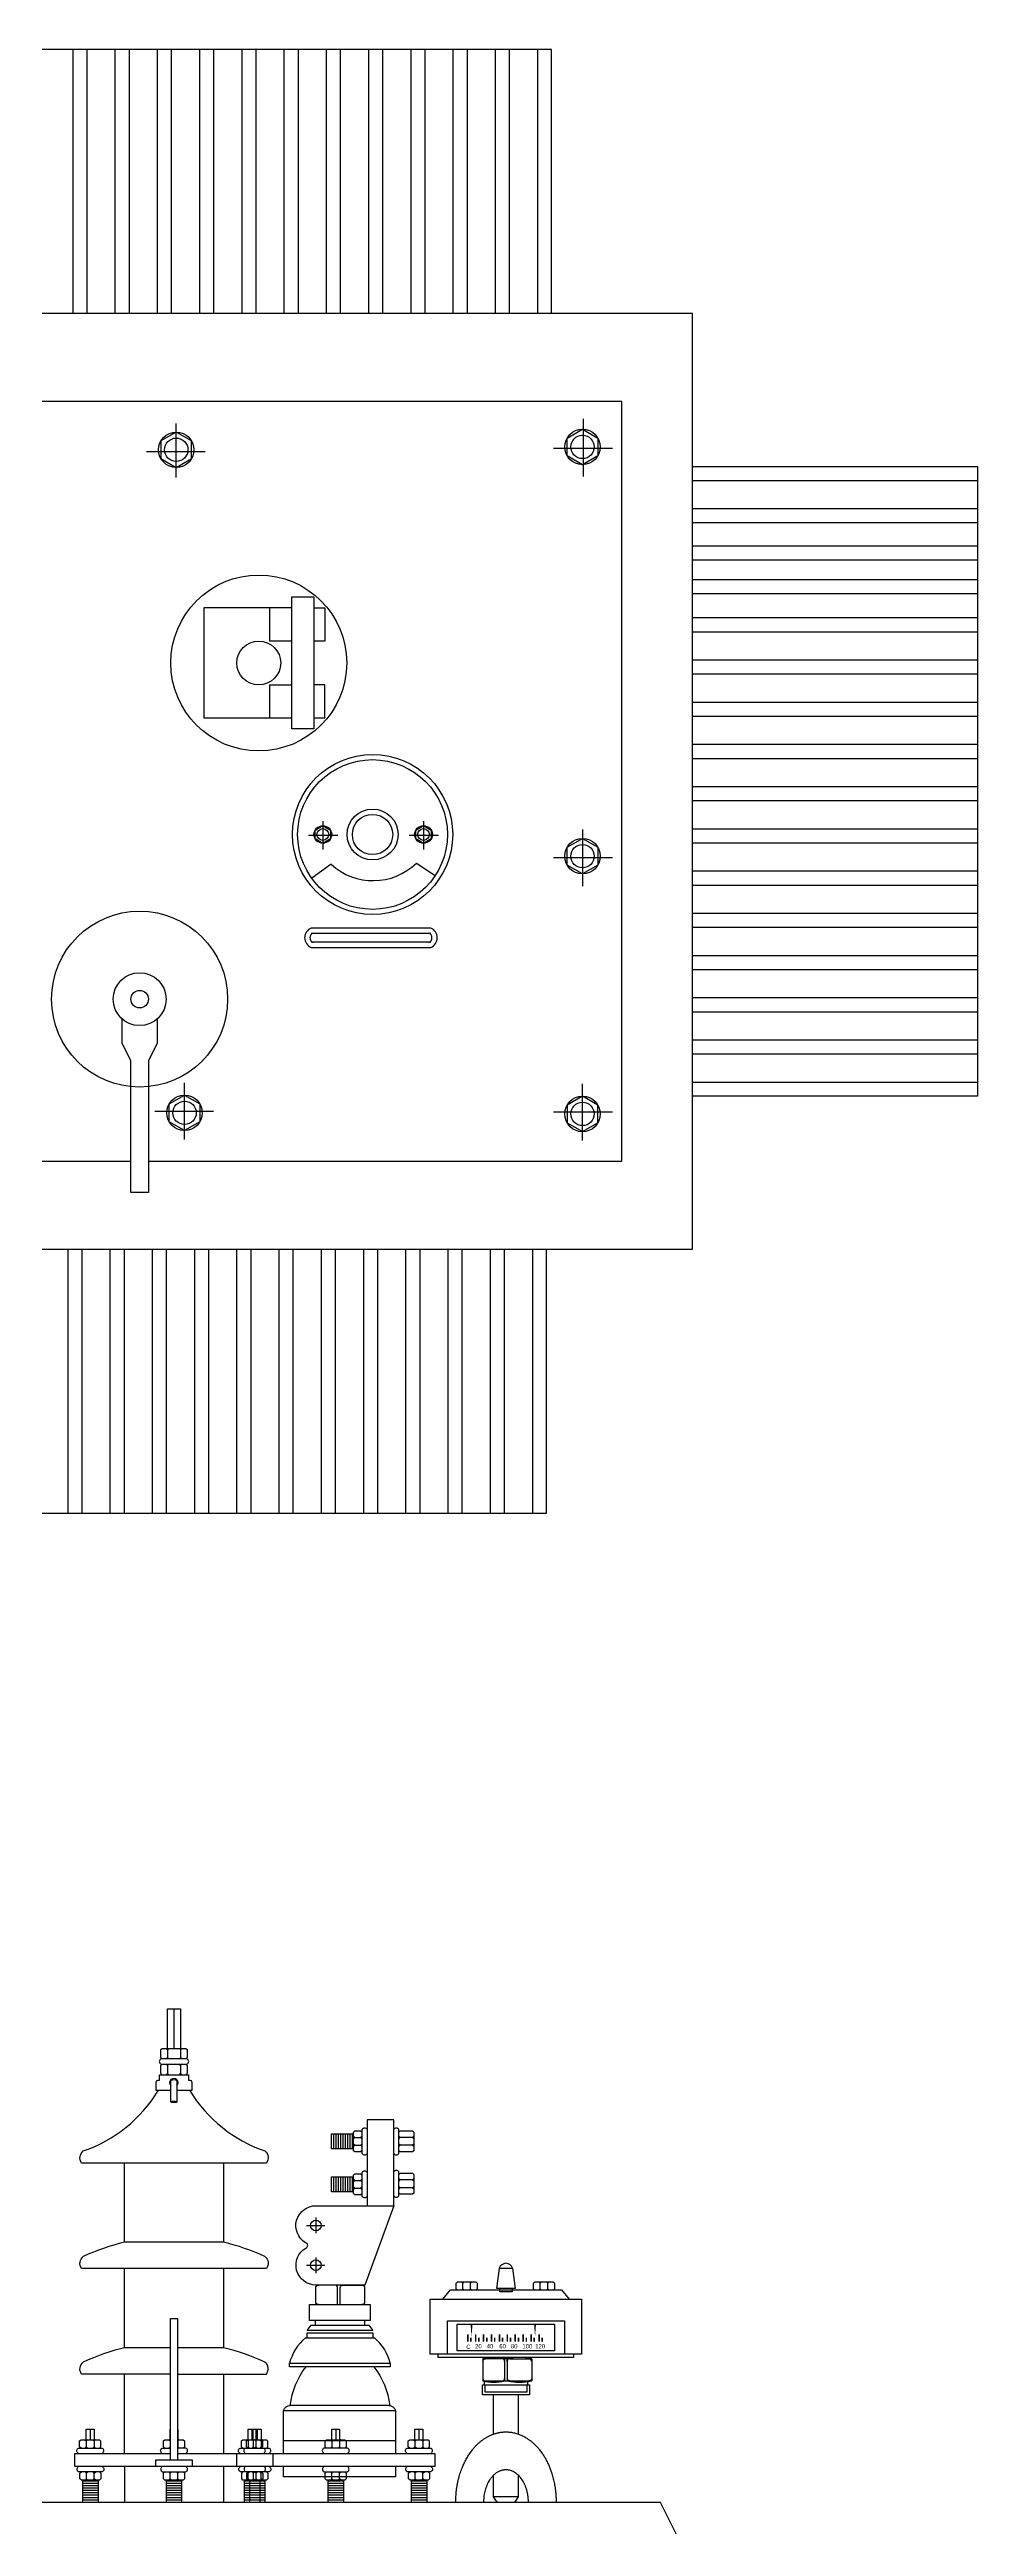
# Model space of a CAD drawing. Header units: millimetres. Extents: x 20927 to 53748, y 38421 to 54891.
# Drawn here: x 52719 to 53378, y 53131 to 54891 of the extents above; entities that cross this region are included whole.
import ezdxf

# ---------------------------------------------------------------- set-up
doc = ezdxf.new("R2010")
doc.units = ezdxf.units.MM
doc.linetypes.add('CENTERX2', pattern=[101.6, 63.5, -12.7, 12.7, -12.7])
doc.layers.add('Btrans.', color=2, linetype='Continuous')
doc.layers.add('HIGHT', color=8, linetype='Continuous')
doc.styles.get("Standard").update_dxf_attribs({"font": 'arial.ttf'})

msp = doc.modelspace()

# ---------------------------------------------------------------- linework, layer by layer
at = {"layer": 'Btrans.'}
for points in [[(53075.5, 54703.2), (53075.5, 54890.7), (51865.5, 54890.7), (51865.5, 54703.2)], [(51802.5, 54038.2), (53175.5, 54038.2), (53175.5, 54703.2), (51765.5, 54703.2), (51765.5, 54468.6)], [(52789.3, 54100.7), (53125.5, 54100.7), (53125.5, 54640.7), (51815.5, 54640.7), (51815.5, 54235.9)], [(53175.5, 54594.5), (53378, 54594.5), (53378, 54147), (53175.5, 54147)], [(52501.8, 54100.7), (52776.8, 54100.7)], [(51861.9, 54038.2), (51861.9, 53850.7), (53071.9, 53850.7), (53071.9, 54038.2)], [(51756.8, 53147.7), (51742.4, 53118.8), (53167.4, 53118.8), (53152.9, 53147.7), (51760.4, 53147.7)]]:
    msp.add_lwpolyline(points, dxfattribs=at)
at = {"layer": 'HIGHT'}
for p, q in [((52735.5, 54890.7), (52735.5, 54703.2)), ((52745.5, 54890.7), (52745.5, 54703.2)), ((52765.5, 54890.7), (52765.5, 54703.2)), ((52775.5, 54890.7), (52775.5, 54703.2)), ((52795.5, 54890.7), (52795.5, 54703.2)), ((52805.5, 54890.7), (52805.5, 54703.2)), ((52825.5, 54890.7), (52825.5, 54703.2)), ((52835.5, 54890.7), (52835.5, 54703.2)), ((52855.5, 54890.7), (52855.5, 54703.2)), ((52865.5, 54890.7), (52865.5, 54703.2)), ((52885.5, 54890.7), (52885.5, 54703.2)), ((52895.5, 54890.7), (52895.5, 54703.2)), ((52915.5, 54890.7), (52915.5, 54703.2)), ((52925.5, 54890.7), (52925.5, 54703.2)), ((52945.5, 54890.7), (52945.5, 54703.2)), ((52955.5, 54890.7), (52955.5, 54703.2)), ((52975.5, 54890.7), (52975.5, 54703.2)), ((52985.5, 54890.7), (52985.5, 54703.2)), ((53005.5, 54890.7), (53005.5, 54703.2)), ((53015.5, 54890.7), (53015.5, 54703.2)), ((53035.5, 54890.7), (53035.5, 54703.2)), ((53045.5, 54890.7), (53045.5, 54703.2)), ((53065.5, 54890.7), (53065.5, 54703.2)), ((53175.5, 54584.5), (53378, 54584.5)), ((53175.5, 54564.5), (53378, 54564.5)), ((53175.5, 54554.5), (53378, 54554.5)), ((53175.5, 54538.1), (53378, 54538.1)), ((53175.5, 54528.1), (53378, 54528.1)), ((53175.5, 54514.1), (53378, 54514.1)), ((53175.5, 54504.1), (53378, 54504.1)), ((53175.5, 54487), (53378, 54487)), ((53175.5, 54477), (53378, 54477)), ((53175.5, 54457), (53378, 54457)), ((53175.5, 54447), (53378, 54447)), ((53175.5, 54427), (53378, 54427)), ((53175.5, 54417), (53378, 54417)), ((53175.5, 54397), (53378, 54397)), ((53175.5, 54387), (53378, 54387)), ((53175.5, 54367), (53378, 54367)), ((53175.5, 54357), (53378, 54357)), ((53175.5, 54337), (53378, 54337)), ((53175.5, 54327), (53378, 54327)), ((52919, 54311.8), (52905.2, 54301.9)), ((53175.5, 54307), (53378, 54307)), ((53175.5, 54297), (53378, 54297)), ((53175.5, 54277), (53378, 54277)), ((53175.5, 54267), (53378, 54267)), ((52904.9, 54262.7), (52989.7, 54262.7)), ((52989.7, 54256.4), (52904.9, 54256.4)), ((53175.5, 54247), (53378, 54247)), ((53175.5, 54237), (53378, 54237)), ((53175.5, 54217), (53378, 54217)), ((53175.5, 54207), (53378, 54207)), ((53175.5, 54187), (53378, 54187)), ((53175.5, 54177), (53378, 54177)), ((53175.5, 54157), (53378, 54157)), ((52731.9, 54038.2), (52731.9, 53850.7)), ((52741.9, 54038.2), (52741.9, 53850.7)), ((52761.9, 54038.2), (52761.9, 53850.7)), ((52771.9, 54038.2), (52771.9, 53850.7)), ((52791.9, 54038.2), (52791.9, 53850.7)), ((52801.9, 54038.2), (52801.9, 53850.7)), ((52821.9, 54038.2), (52821.9, 53850.7)), ((52831.9, 54038.2), (52831.9, 53850.7)), ((52851.9, 54038.2), (52851.9, 53850.7)), ((52861.9, 54038.2), (52861.9, 53850.7)), ((52881.9, 54038.2), (52881.9, 53850.7)), ((52891.9, 54038.2), (52891.9, 53850.7)), ((52911.9, 54038.2), (52911.9, 53850.7)), ((52921.9, 54038.2), (52921.9, 53850.7)), ((52941.9, 54038.2), (52941.9, 53850.7)), ((52951.9, 54038.2), (52951.9, 53850.7)), ((52971.9, 54038.2), (52971.9, 53850.7)), ((52981.9, 54038.2), (52981.9, 53850.7)), ((53001.9, 54038.2), (53001.9, 53850.7)), ((53011.9, 54038.2), (53011.9, 53850.7)), ((53031.9, 54038.2), (53031.9, 53850.7)), ((53041.9, 54038.2), (53041.9, 53850.7)), ((53061.9, 54038.2), (53061.9, 53850.7)), ((52807.4, 53498.5), (52807.4, 53470.3)), ((52802.7, 53469.4), (52802.7, 53463.8)), ((52802.7, 53458.1), (52802.7, 53452.5)), ((52812.1, 53469.4), (52812.1, 53463.8)), ((52812.1, 53458.1), (52812.1, 53452.5)), ((52805.1, 53432.2), (52805.1, 53447.5)), ((52920.8, 53398.8), (52920.8, 53409.6)), ((52922.5, 53398.8), (52922.5, 53409.6)), ((52924.2, 53398.8), (52924.2, 53409.6)), ((52925.9, 53398.8), (52925.9, 53409.6)), ((52927.5, 53398.8), (52927.5, 53409.6)), ((52929.2, 53398.8), (52929.2, 53409.6)), ((52930.9, 53398.8), (52930.9, 53409.6)), ((52932.6, 53398.8), (52932.6, 53409.6)), ((52934.2, 53398.8), (52934.2, 53409.6)), ((52935.9, 53406.9), (52939.9, 53406.9)), ((52968.1, 53406.9), (52967.1, 53407.9)), ((52977.8, 53407.9), (52976.8, 53406.9)), ((52935.9, 53401.4), (52939.9, 53401.4)), ((52968.1, 53401.4), (52967.1, 53402.3)), ((52977.8, 53400.5), (52976.8, 53401.4)), ((52920.8, 53368.3), (52920.8, 53379.1)), ((52922.5, 53368.3), (52922.5, 53379.1)), ((52924.2, 53368.3), (52924.2, 53379.1)), ((52925.9, 53368.3), (52925.9, 53379.1)), ((52927.5, 53368.3), (52927.5, 53379.1)), ((52929.2, 53368.3), (52929.2, 53379.1)), ((52930.9, 53368.3), (52930.9, 53379.1)), ((52932.6, 53368.3), (52932.6, 53379.1)), ((52934.2, 53368.3), (52934.2, 53379.1)), ((52935.9, 53376.5), (52939.9, 53376.5)), ((52935.9, 53370.9), (52939.9, 53370.9)), ((52968.1, 53376.8), (52967.1, 53377.8)), ((52976.8, 53371.3), (52968.1, 53371.3)), ((52977.8, 53377.8), (52976.8, 53376.8)), ((53012.5, 53303.5), (53011.6, 53304.4)), ((53011.6, 53298.5), (53012.5, 53299.4)), ((53018, 53303.5), (53017.1, 53304.4)), ((53017.1, 53298.5), (53018, 53299.4)), ((53067.4, 53299.4), (53067.4, 53303.5)), ((53072.9, 53299.4), (53072.9, 53303.5)), ((53045.9, 53249.7), (53026.7, 53249.7)), ((53042.2, 53249.7), (53042.2, 53234)), ((53044.1, 53247.9), (53044.1, 53249.7)), ((52772.3, 53182.5), (52772.3, 53238.8)), ((52842.6, 53238.8), (52842.6, 53182.5)), ((52744.2, 53192.2), (52745.1, 53191.3)), ((52747.9, 53199.8), (52747.9, 53192.2)), ((52749.7, 53192.2), (52750.7, 53191.3)), ((52803.7, 53192.2), (52804.7, 53191.3)), ((52807.4, 53199.8), (52807.4, 53199.8)), ((52807.4, 53192.2), (52807.4, 53192.2)), ((52811.1, 53192.2), (52810.2, 53191.3)), ((52862.7, 53199.8), (52862.7, 53192.2)), ((52862.8, 53192.2), (52863.7, 53191.3)), ((52863.7, 53192.2), (52863.7, 53199.8)), ((52865.5, 53199.8), (52865.5, 53192.2)), ((52866.5, 53199.8), (52866.5, 53192.2)), ((52870.2, 53192.2), (52869.2, 53191.3)), ((52922.3, 53199.8), (52922.3, 53192.2)), ((52924.1, 53192.2), (52925, 53191.3)), ((52981.3, 53199.8), (52981.3, 53192.2)), ((52745.1, 53187.2), (52744.2, 53186.3)), ((52750.7, 53187.2), (52751.6, 53186.3)), ((52804.7, 53187.2), (52803.7, 53186.3)), ((52810.2, 53187.2), (52811.1, 53186.3)), ((52852, 53173.1), (52852, 53182.5)), ((52860, 53191.3), (52860, 53187.2)), ((52863.7, 53187.2), (52864.6, 53186.3)), ((52865.5, 53191.3), (52865.5, 53187.2)), ((52869.2, 53187.2), (52870.2, 53186.3)), ((52877.7, 53182.5), (52877.7, 53173.1)), ((52919.5, 53191.3), (52919.5, 53187.2)), ((52925, 53187.2), (52924.1, 53186.3)), ((52978.5, 53191.3), (52978.5, 53187.2)), ((52984.1, 53191.3), (52984.1, 53187.2)), ((52753.5, 53162.7), (52742.7, 53162.7)), ((52753.5, 53161.1), (52742.7, 53161.1)), ((52753.5, 53159.4), (52742.7, 53159.4)), ((52753.5, 53157.7), (52742.7, 53157.7)), ((52745.3, 53164.4), (52745.3, 53168.5)), ((52750.8, 53168.5), (52751.8, 53169.4)), ((52751.8, 53163.4), (52750.8, 53164.4)), ((52772.3, 53173.1), (52772.3, 53147.5)), ((52812.8, 53162.7), (52802, 53162.7)), ((52812.8, 53161.1), (52802, 53161.1)), ((52812.8, 53159.4), (52802, 53159.4)), ((52812.8, 53157.7), (52802, 53157.7)), ((52804.7, 53168.5), (52805.6, 53169.4)), ((52805.6, 53163.4), (52804.7, 53164.4)), ((52810.2, 53164.4), (52810.2, 53168.5)), ((52842.6, 53173.3), (52842.6, 53147.5)), ((52872, 53162.7), (52857.5, 53162.7)), ((52872, 53161.1), (52857.5, 53161.1)), ((52872, 53159.4), (52857.5, 53159.4)), ((52872, 53157.7), (52857.5, 53157.7)), ((52860.1, 53168.5), (52859.2, 53169.4)), ((52859.2, 53163.4), (52860.1, 53164.4)), ((52861.2, 53147.7), (52861.2, 53163.4)), ((52863.9, 53164.4), (52863.9, 53168.5)), ((52864.7, 53163.4), (52865.7, 53164.4)), ((52865.7, 53168.5), (52866.6, 53169.4)), ((52868.3, 53163.4), (52868.3, 53147.7)), ((52869.4, 53164.4), (52869.4, 53168.5)), ((52927.7, 53162.7), (52916.8, 53162.7)), ((52927.7, 53161.1), (52916.8, 53161.1)), ((52927.7, 53159.4), (52916.8, 53159.4)), ((52927.7, 53157.7), (52916.8, 53157.7)), ((52919.5, 53168.5), (52920.4, 53169.4)), ((52925, 53168.5), (52924.1, 53169.4)), ((52924.1, 53163.4), (52925, 53164.4)), ((52986.9, 53162.7), (52976.1, 53162.7)), ((52986.9, 53161.1), (52976.1, 53161.1)), ((52986.9, 53159.4), (52976.1, 53159.4)), ((52986.9, 53157.7), (52976.1, 53157.7)), ((52978.7, 53168.5), (52979.6, 53169.4)), ((52984.2, 53168.5), (52985.2, 53169.4)), ((52985.2, 53163.4), (52984.2, 53164.4)), ((52753.5, 53156), (52742.7, 53156)), ((52753.5, 53154.4), (52742.7, 53154.4)), ((52753.5, 53152.7), (52742.7, 53152.7)), ((52753.5, 53151), (52742.7, 53151)), ((52753.5, 53149.3), (52742.7, 53149.3)), ((52812.8, 53156), (52802, 53156)), ((52812.8, 53154.4), (52802, 53154.4)), ((52812.8, 53152.7), (52802, 53152.7)), ((52812.8, 53151), (52802, 53151)), ((52812.8, 53149.3), (52802, 53149.3)), ((52872, 53156), (52857.5, 53156)), ((52872, 53154.4), (52857.5, 53154.4)), ((52872, 53152.7), (52857.5, 53152.7)), ((52872, 53151), (52857.5, 53151)), ((52872, 53149.3), (52857.5, 53149.3)), ((52927.7, 53156), (52916.8, 53156)), ((52927.7, 53154.4), (52916.8, 53154.4)), ((52927.7, 53152.7), (52916.8, 53152.7)), ((52927.7, 53151), (52916.8, 53151)), ((52927.7, 53149.3), (52916.8, 53149.3)), ((52986.9, 53156), (52976.1, 53156)), ((52986.9, 53154.4), (52976.1, 53154.4)), ((52986.9, 53152.7), (52976.1, 53152.7)), ((52986.9, 53151), (52976.1, 53151)), ((52986.9, 53149.3), (52976.1, 53149.3))]:
    msp.add_line(p, q, dxfattribs=at)
at = {"layer": 'HIGHT', "linetype": 'CENTERX2'}
for p, q in [((52808.7, 54624.9), (52808.7, 54586.5)), ((53097.9, 54628.2), (53097.9, 54587.3)), ((52787.8, 54605.1), (52829.5, 54605.1)), ((53118.7, 54607.1), (53077, 54607.1)), ((52913.1, 54342.4), (52913.1, 54322.3)), ((52984.6, 54342.4), (52984.6, 54322.3)), ((53097.5, 54336.4), (53097.5, 54296.2)), ((52923.8, 54332.3), (52902.9, 54332.3)), ((52995.2, 54332.3), (52974.3, 54332.3)), ((53118.7, 54316.3), (53077, 54316.3)), ((52814.9, 54116.2), (52814.9, 54156.4)), ((53097.5, 54115.5), (53097.5, 54155.7)), ((52793.7, 54136.3), (52835.4, 54136.3)), ((53118.7, 54135.6), (53077, 54135.6)), ((52901.4, 53344.4), (52914.5, 53344.4)), ((52908.1, 53350), (52908.1, 53339)), ((52901.4, 53316.2), (52914.5, 53316.2)), ((52908.1, 53321.8), (52908.1, 53310.5))]:
    msp.add_line(p, q, dxfattribs=at)
at = {"layer": 'HIGHT', "linetype": 'ByBlock'}
for p, q in [((52900.8, 53264.5), (52949.8, 53264.5)), ((53045.9, 53249.7), (53059.5, 53249.7)), ((53045.9, 53234), (53059.5, 53234))]:
    msp.add_line(p, q, dxfattribs=at)
at = {"layer": 'HIGHT'}
for points in [[(52809, 54593.7), (52819.9, 54600), (52819.9, 54612.6), (52809, 54618.9), (52798.1, 54612.6), (52798.1, 54600)], [(53097.5, 54595.7), (53086.6, 54602), (53086.6, 54614.6), (53097.5, 54620.9), (53108.4, 54614.6), (53108.4, 54602)], [(52906.7, 54501.7), (52906.7, 54407.9), (52891.1, 54407.9), (52891.1, 54501.7)], [(52913.1, 54326.6), (52907.7, 54329.8), (52907.7, 54336.1), (52913.1, 54339.2), (52918.6, 54336.1), (52918.6, 54329.8)], [(52984.6, 54326.6), (52979.1, 54329.8), (52979.1, 54336.1), (52984.6, 54339.2), (52990, 54336.1), (52990, 54329.8)], [(53097.5, 54304.9), (53086.6, 54311.2), (53086.6, 54323.8), (53097.5, 54330.1), (53108.4, 54323.8), (53108.4, 54311.2)], [(52814.9, 54147.7), (52825.8, 54141.4), (52825.8, 54128.8), (52814.9, 54122.6), (52804, 54128.8), (52804, 54141.4)], [(53097.5, 54146.9), (53086.6, 54140.6), (53086.6, 54128.1), (53097.5, 54121.8), (53108.4, 54128.1), (53108.4, 54140.6)], [(53007.8, 53303.5), (53008.8, 53304.4), (53021.8, 53304.4), (53022.7, 53303.5), (53022.7, 53299.4), (53021.8, 53298.5), (53008.8, 53298.5), (53007.8, 53299.4)], [(53038.5, 53314.1), (53047.8, 53314.1), (53049.7, 53299.6), (53036.6, 53299.6)], [(53062.7, 53299.4), (53062.7, 53303.5), (53063.6, 53304.4), (53076.7, 53304.4), (53077.6, 53303.5), (53077.6, 53299.4), (53076.7, 53298.5), (53063.6, 53298.5)], [(52989.4, 53292.1), (53096.8, 53292.1), (53096.8, 53253), (52989.4, 53253)], [(53008.6, 53274.3), (53077.6, 53274.3), (53077.6, 53255.3), (53008.6, 53255.3)], [(53026.5, 53231.1), (53059.8, 53231.1), (53059.8, 53224.2), (53026.5, 53224.2)]]:
    msp.add_lwpolyline(points, close=True, dxfattribs=at)
for points in [[(52891.1, 54493.9), (52828.6, 54493.9), (52828.6, 54415.8), (52891.1, 54415.8)], [(52891.1, 54470.4), (52875.5, 54470.4), (52875.5, 54493.9)], [(52906.7, 54493.9), (52914.5, 54493.9), (52914.5, 54470.4), (52906.7, 54470.4)], [(52875.5, 54415.8), (52875.5, 54439.2), (52891.1, 54439.2)], [(52906.7, 54415.8), (52914.5, 54415.8), (52914.5, 54439.2), (52906.7, 54439.2)], [(52795.5, 54201.9), (52795.5, 54184.6), (52789.3, 54172.1), (52789.3, 54078.4), (52776.8, 54078.4), (52776.8, 54172.1), (52770.5, 54184.6), (52770.5, 54201.9)], [(52802.7, 53470.3), (52802.7, 53498.5), (52812.1, 53498.5), (52812.1, 53470.3)], [(52799, 53462.8), (52798, 53463.8), (52798, 53469.4), (52799, 53470.3), (52815.9, 53470.3), (52816.8, 53469.4), (52816.8, 53463.8), (52815.9, 53462.8)], [(52799, 53451.6), (52798, 53452.5), (52798, 53458.1), (52799, 53459.1)], [(52801.8, 53470.3), (52802.7, 53469.4), (52803.7, 53470.3)], [(52803.7, 53462.8), (52802.7, 53463.8), (52801.8, 53462.8)], [(52801.8, 53459.1), (52802.7, 53458.1), (52803.7, 53459.1)], [(52811.2, 53470.3), (52812.1, 53469.4), (52813, 53470.3)], [(52813, 53462.8), (52812.1, 53463.8), (52811.2, 53462.8)], [(52813, 53459.1), (52812.1, 53458.1), (52811.2, 53459.1)], [(52815.9, 53459.1), (52816.8, 53458.1), (52816.8, 53452.5), (52815.9, 53451.6)], [(52803.7, 53451.6), (52802.7, 53452.5), (52801.8, 53451.6)], [(52811.2, 53451.6), (52812.1, 53452.5), (52813, 53451.6)], [(52934.9, 53398.8), (52919.2, 53398.8), (52919.2, 53409.6), (52934.9, 53409.6)], [(52940.9, 53397.6), (52939.9, 53396.7), (52935.9, 53396.7), (52934.9, 53397.6), (52934.9, 53410.7), (52935.9, 53411.6), (52939.9, 53411.6), (52940.9, 53410.7)], [(52934.9, 53406), (52935.9, 53406.9), (52934.9, 53407.9)], [(52940.9, 53407.9), (52939.9, 53406.9), (52940.9, 53406)], [(52963.4, 53358.5), (52963.4, 53419.4), (52944.6, 53419.4), (52944.6, 53358.5)], [(52967.1, 53410.7), (52968.1, 53411.6), (52976.8, 53411.6), (52977.8, 53410.7), (52977.8, 53397.6), (52976.8, 53396.7), (52968.1, 53396.7), (52967.1, 53397.6)], [(52977.8, 53406), (52976.8, 53406.9), (52968.1, 53406.9), (52967.1, 53406)], [(52842.6, 53388.8), (52842.6, 53332.5), (52772.3, 53332.5), (52772.3, 53388.8)], [(52934.9, 53400.5), (52935.9, 53401.4), (52934.9, 53402.3)], [(52940.9, 53400.5), (52939.9, 53401.4), (52940.9, 53402.3)], [(52977.8, 53402.3), (52976.8, 53401.4), (52968.1, 53401.4), (52967.1, 53400.5)], [(52934.9, 53368.3), (52919.2, 53368.3), (52919.2, 53379.1), (52934.9, 53379.1)], [(52940.9, 53367.2), (52939.9, 53366.2), (52935.9, 53366.2), (52934.9, 53367.2), (52934.9, 53380.2), (52935.9, 53381.1), (52939.9, 53381.1), (52940.9, 53380.2)], [(52934.9, 53375.5), (52935.9, 53376.5), (52934.9, 53377.4)], [(52934.9, 53371.9), (52935.9, 53370.9), (52934.9, 53370)], [(52940.9, 53377.4), (52939.9, 53376.5), (52940.9, 53375.5)], [(52940.9, 53370), (52939.9, 53370.9), (52940.9, 53371.9)], [(52967.1, 53380.6), (52968.1, 53381.5), (52976.8, 53381.5), (52977.8, 53380.6), (52977.8, 53367.5), (52976.8, 53366.6), (52968.1, 53366.6), (52967.1, 53367.5)], [(52977.8, 53375.9), (52976.8, 53376.8), (52968.1, 53376.8), (52967.1, 53375.9)], [(52967.1, 53370.3), (52968.1, 53371.3), (52967.1, 53372.2)], [(52977.8, 53372.2), (52976.8, 53371.3), (52977.8, 53370.3)], [(52805, 53257.5), (52772.3, 53257.5), (52772.3, 53313.8)], [(52842.6, 53313.8), (52842.6, 53257.5), (52809.8, 53257.5)], [(52998.2, 53292.1), (53003.8, 53298.7), (53082.5, 53298.7), (53088.1, 53292.1)], [(53013.4, 53298.5), (53012.5, 53299.4), (53012.5, 53303.5), (53013.4, 53304.4)], [(53019, 53298.5), (53018, 53299.4), (53018, 53303.5), (53019, 53304.4)], [(53047.5, 53299.6), (53047.5, 53297.3), (53038.8, 53297.3), (53038.8, 53299.6)], [(53068.3, 53304.4), (53067.4, 53303.5), (53066.4, 53304.4)], [(53066.4, 53298.5), (53067.4, 53299.4), (53068.3, 53298.5)], [(53073.8, 53304.4), (53072.9, 53303.5), (53072, 53304.4)], [(53072, 53298.5), (53072.9, 53299.4), (53073.8, 53298.5)], [(52805, 53177.9), (52805, 53278.4), (52809.8, 53278.4), (52809.8, 53177.9)], [(53001.6, 53253), (53001.6, 53276.6), (53084.7, 53276.6), (53084.7, 53253)], [(53091.2, 53253), (53091.2, 53250.6), (52995, 53250.6), (52995, 53253)], [(53027.8, 53231.1), (53027.8, 53234)], [(53057.9, 53231.1), (53057.9, 53226.1), (53028.4, 53226.1), (53028.4, 53231.1)], [(53058.4, 53234), (53058.4, 53231.1)], [(53034.3, 53196.2), (53034.3, 53224.2)], [(53051.9, 53224.2), (53051.9, 53196.2)], [(52741.4, 53186.3), (52740.4, 53187.2), (52740.4, 53191.3), (52741.4, 53192.2), (52754.4, 53192.2), (52755.3, 53191.3), (52755.3, 53187.2), (52754.4, 53186.3)], [(52745.1, 53192.2), (52745.1, 53199.8), (52750.7, 53199.8), (52750.7, 53192.2)], [(52746.1, 53192.2), (52745.1, 53191.3), (52745.1, 53187.2), (52746.1, 53186.3)], [(52751.6, 53192.2), (52750.7, 53191.3), (52750.7, 53187.2), (52749.7, 53186.3)], [(52800.9, 53186.3), (52800, 53187.2), (52800, 53191.3), (52800.9, 53192.2), (52805, 53192.2)], [(52804.7, 53192.2), (52804.7, 53199.8), (52805, 53199.8)], [(52809.8, 53199.8), (52810.2, 53199.8), (52810.2, 53192.2)], [(52809.8, 53192.2), (52813.9, 53192.2), (52814.9, 53191.3), (52814.9, 53187.2), (52813.9, 53186.3)], [(52856.2, 53186.3), (52855.3, 53187.2), (52855.3, 53191.3), (52856.2, 53192.2), (52873, 53192.2), (52873.9, 53191.3), (52873.9, 53187.2), (52873, 53186.3)], [(52859.9, 53186.3), (52859, 53187.2), (52859, 53191.3), (52859.9, 53192.2)], [(52860.9, 53192.2), (52860, 53191.3), (52859, 53192.2)], [(52860, 53192.2), (52860, 53199.8), (52869.2, 53199.8), (52869.2, 53192.2)], [(52864.6, 53192.2), (52863.7, 53191.3), (52863.7, 53187.2), (52862.8, 53186.3)], [(52866.4, 53192.2), (52865.5, 53191.3), (52864.6, 53192.2)], [(52868.3, 53192.2), (52869.2, 53191.3), (52869.2, 53187.2), (52868.3, 53186.3)], [(52869.3, 53192.2), (52870.2, 53191.3), (52870.2, 53187.2), (52869.3, 53186.3)], [(52915.7, 53186.3), (52914.8, 53187.2), (52914.8, 53191.3), (52915.7, 53192.2), (52928.8, 53192.2), (52929.7, 53191.3), (52929.7, 53187.2), (52928.8, 53186.3)], [(52918.6, 53192.2), (52919.5, 53191.3), (52920.4, 53192.2)], [(52919.5, 53192.2), (52919.5, 53199.8), (52925, 53199.8), (52925, 53192.2)], [(52926, 53192.2), (52925, 53191.3), (52925, 53187.2), (52926, 53186.3)], [(52974.8, 53186.3), (52973.8, 53187.2), (52973.8, 53191.3), (52974.8, 53192.2), (52987.8, 53192.2), (52988.7, 53191.3), (52988.7, 53187.2), (52987.8, 53186.3)], [(52977.6, 53192.2), (52978.5, 53191.3), (52979.5, 53192.2)], [(52978.5, 53192.2), (52978.5, 53199.8), (52984.1, 53199.8), (52984.1, 53192.2)], [(52983.1, 53192.2), (52984.1, 53191.3), (52985, 53192.2)], [(52809.8, 53182.5), (52992.6, 53182.5), (52992.6, 53173.1), (52737.1, 53173.1), (52737.1, 53182.5), (52805, 53182.5)], [(52794.5, 53173.1), (52794.5, 53177.9), (52820.4, 53177.9), (52820.4, 53173.1)], [(52805, 53191.6), (52804.7, 53191.3), (52804.7, 53187.2), (52805, 53186.8)], [(52809.8, 53191.6), (52810.2, 53191.3), (52810.2, 53187.2), (52809.8, 53186.8)], [(52859, 53186.3), (52860, 53187.2), (52860.9, 53186.3)], [(52864.6, 53186.3), (52865.5, 53187.2), (52866.4, 53186.3)], [(52920.4, 53186.3), (52919.5, 53187.2), (52918.6, 53186.3)], [(52979.5, 53186.3), (52978.5, 53187.2), (52977.6, 53186.3)], [(52983.1, 53186.3), (52984.1, 53187.2), (52985, 53186.3)], [(52754.6, 53169.4), (52755.5, 53168.5), (52755.5, 53164.4), (52754.6, 53163.4), (52741.6, 53163.4), (52740.6, 53164.4), (52740.6, 53168.5), (52741.6, 53169.4)], [(52753.5, 53163.4), (52753.5, 53147.7), (52742.7, 53147.7), (52742.7, 53163.4)], [(52744.4, 53169.4), (52745.3, 53168.5), (52746.2, 53169.4)], [(52746.2, 53163.4), (52745.3, 53164.4), (52744.4, 53163.4)], [(52749.9, 53163.4), (52750.8, 53164.4), (52750.8, 53168.5), (52749.9, 53169.4)], [(52813.9, 53169.4), (52814.9, 53168.5), (52814.9, 53164.4), (52813.9, 53163.4), (52800.9, 53163.4), (52800, 53164.4), (52800, 53168.5), (52800.9, 53169.4)], [(52812.8, 53163.4), (52812.8, 53147.7), (52802, 53147.7), (52802, 53163.4)], [(52803.7, 53163.4), (52804.7, 53164.4), (52804.7, 53168.5), (52803.7, 53169.4)], [(52811.1, 53169.4), (52810.2, 53168.5), (52809.3, 53169.4)], [(52809.3, 53163.4), (52810.2, 53164.4), (52811.1, 53163.4)], [(52873.1, 53169.4), (52874.1, 53168.5), (52874.1, 53164.4), (52873.1, 53163.4), (52856.4, 53163.4), (52855.5, 53164.4), (52855.5, 53168.5), (52856.4, 53169.4)], [(52872, 53163.4), (52872, 53147.7), (52857.5, 53147.7), (52857.5, 53163.4)], [(52860.1, 53163.4), (52859.2, 53164.4), (52859.2, 53168.5), (52860.1, 53169.4)], [(52861.1, 53163.4), (52860.1, 53164.4), (52860.1, 53168.5), (52861.1, 53169.4)], [(52862.9, 53169.4), (52863.9, 53168.5), (52864.8, 53169.4)], [(52862.9, 53163.4), (52863.9, 53164.4), (52864.8, 53163.4)], [(52866.6, 53163.4), (52865.7, 53164.4), (52865.7, 53168.5), (52864.7, 53169.4)], [(52870.3, 53169.4), (52869.4, 53168.5), (52868.5, 53169.4)], [(52870.3, 53163.4), (52869.4, 53164.4), (52868.5, 53163.4)], [(52869.4, 53169.4), (52870.4, 53168.5), (52870.4, 53164.4), (52869.4, 53163.4)], [(52928.8, 53169.4), (52929.7, 53168.5), (52929.7, 53164.4), (52928.8, 53163.4), (52915.7, 53163.4), (52914.8, 53164.4), (52914.8, 53168.5), (52915.7, 53169.4)], [(52927.7, 53163.4), (52927.7, 53147.7), (52916.8, 53147.7), (52916.8, 53163.4)], [(52919.5, 53164.4), (52919.5, 53168.5), (52918.6, 53169.4)], [(52918.6, 53163.4), (52919.5, 53164.4), (52920.4, 53163.4)], [(52926, 53163.4), (52925, 53164.4), (52925, 53168.5), (52926, 53169.4)], [(52988, 53169.4), (52988.9, 53168.5), (52988.9, 53164.4), (52988, 53163.4), (52975, 53163.4), (52974, 53164.4), (52974, 53168.5), (52975, 53169.4)], [(52986.9, 53163.4), (52986.9, 53147.7), (52976.1, 53147.7), (52976.1, 53163.4)], [(52978.7, 53164.4), (52978.7, 53168.5), (52977.8, 53169.4)], [(52977.8, 53163.4), (52978.7, 53164.4), (52979.6, 53163.4)], [(52983.3, 53163.4), (52984.2, 53164.4), (52984.2, 53168.5), (52983.3, 53169.4)], [(53051.9, 53167), (53051.9, 53151.6), (53034.3, 53151.6), (53034.3, 53167)], [(53051.9, 53151.6), (53049.1, 53147.7), (53037.1, 53147.7), (53034.3, 53151.6)]]:
    msp.add_lwpolyline(points, dxfattribs=at)
for points, format in [([(52919, 54311.8, 0.399758), (52979.5, 54312.6), (52992.9, 54303.8)], "xyb"), ([(52818.6, 53440.3, 0.173722), (52871.9, 53397.4, -0.405237), (52873, 53388.8), (52741.8, 53388.8, -0.405237), (52743, 53397.4, 0.173722), (52796.2, 53440.3)], "xyb"), ([(52805.1, 53440.3), (52794.8, 53440.3), (52794.8, 53446, -0.471469), (52797.1, 53447.8), (52797.1, 53451.6), (52817.7, 53451.6), (52817.7, 53447.8, -0.471469), (52820.1, 53446), (52820.1, 53440.3), (52809.5, 53440.3)], "xyb"), ([(52805.1, 53447.4, -0.280335), (52809.5, 53447.5), (52809.5, 53432.2)], "xyb"), ([(52944.6, 53412.6, 0.56779), (52940.9, 53412.6), (52940.9, 53395.7, 0.56779), (52944.6, 53395.7)], "xyb"), ([(52963.4, 53395.7, 0.56779), (52967.1, 53395.7), (52967.1, 53412.6, 0.56779), (52963.4, 53412.6)], "xyb"), ([(52944.6, 53382.1, 0.56779), (52940.9, 53382.1), (52940.9, 53365.3, 0.56779), (52944.6, 53365.3)], "xyb"), ([(52963.4, 53365.6, 0.56779), (52967.1, 53365.6), (52967.1, 53382.5, 0.56779), (52963.4, 53382.5)], "xyb"), ([(52871.9, 53322.4, -0.405237), (52873, 53313.8), (52741.8, 53313.8, -0.405237), (52743, 53322.4)], "xyb"), ([(52923.6, 53288.2), (52923.6, 53300.2, 0.414214), (52921.7, 53302.1)], "xyb"), ([(53018.7, 53274.4, 1.41, 0, 0), (53018.7, 53265.4, 0, 0, 0)], "xyseb"), ([(53063.8, 53274.4, 1.41, 0, 0), (53063.8, 53265.4, 0, 0, 0)], "xyseb"), ([(52805, 53238.8), (52741.8, 53238.8, -0.405237), (52743, 53247.4)], "xyb"), ([(52809.8, 53238.8), (52873, 53238.8, 0.405237), (52871.9, 53247.4)], "xyb"), ([(53044.1, 53247.9), (53044.1, 53235.8), (53044.1, 53234, 0.098454), (53061.4, 53234)], "xyb"), ([(53061.4, 53247.9), (53061.4, 53235.8), (53061.4, 53234), (53059.5, 53234, 0.414214), (53061.4, 53235.8)], "xyb"), ([(53026.7, 53235.8), (53026.7, 53234), (53045.9, 53234, -0.414214), (53044.1, 53235.8)], "xyb"), ([(52739.5, 53182.5, -0.56779), (52739.5, 53186.3), (52756.3, 53186.3, -0.56779), (52756.3, 53182.5)], "xyb"), ([(52799, 53182.5, -0.56779), (52799, 53186.3), (52805, 53186.3)], "xyb"), ([(52815.9, 53182.5, 0.56779), (52815.9, 53186.3), (52809.8, 53186.3)], "xyb"), ([(52854.3, 53182.5, -0.56779), (52854.3, 53186.3), (52874.9, 53186.3, -0.56779), (52874.9, 53182.5)], "xyb"), ([(52930.7, 53182.5, 0.56779), (52930.7, 53186.3), (52913.8, 53186.3, 0.56779), (52913.8, 53182.5)], "xyb"), ([(52972.9, 53182.5, -0.56779), (52972.9, 53186.3), (52989.7, 53186.3, -0.56779), (52989.7, 53182.5)], "xyb"), ([(52756.5, 53173.1, -0.56779), (52756.5, 53169.4), (52739.6, 53169.4, -0.56779), (52739.6, 53173.1)], "xyb"), ([(52799, 53173.1, 0.56779), (52799, 53169.4), (52815.9, 53169.4, 0.56779), (52815.9, 53173.1)], "xyb"), ([(52875.1, 53173.1, -0.56779), (52875.1, 53169.4), (52854.5, 53169.4, -0.56779), (52854.5, 53173.1)], "xyb"), ([(52913.8, 53173.1, 0.56779), (52913.8, 53169.4), (52930.7, 53169.4, 0.56779), (52930.7, 53173.1)], "xyb"), ([(52989.9, 53173.1, -0.56779), (52989.9, 53169.4), (52973, 53169.4, -0.56779), (52973, 53173.1)], "xyb")]:
    msp.add_lwpolyline(points, format=format, dxfattribs=at)
for points in [[(52904.9, 54266.4, 0.686948), (52904.9, 54252.7), (52989.7, 54252.7, 0.686948), (52989.7, 54266.4)], [(52798, 53462.8, 0.56779), (52798, 53459.1), (52816.8, 53459.1, 0.56779), (52816.8, 53462.8)], [(52901.1, 53328.4, 0.731645), (52900.9, 53332.2, -0.762576), (52908.1, 53358.5), (52963.4, 53358.5), (52943, 53302.1), (52908.1, 53302.1, -0.767012)]]:
    msp.add_lwpolyline(points, format="xyb", close=True, dxfattribs=at)
at = {"layer": 'HIGHT', "linetype": 'ByBlock'}
for points in [[(52910, 53288.2, -0.414214), (52908.1, 53290.1), (52908.1, 53300.2, -0.414214), (52910, 53302.1)], [(52925.5, 53288.2), (52925.5, 53300.2, -0.414214), (52927.3, 53302.1), (52940.9, 53302.1, -0.414214), (52942.8, 53300.2), (52942.8, 53290.1, -0.414214), (52940.9, 53288.2)], [(53026.7, 53249.7), (53026.7, 53247.9, -0.414214), (53028.6, 53249.7)], [(53026.7, 53247.9), (53026.7, 53235.8, 0.414214), (53028.6, 53234)], [(52885.1, 53182.5), (52885.1, 53213, -0.302706), (52890, 53216.6, -0.13826), (52901.2, 53244.1)], [(52949.3, 53244.1, -0.13826), (52960.6, 53216.6), (52890, 53216.6)], [(52959.9, 53216.6, -0.302706), (52964.8, 53213), (52964.8, 53182.5)]]:
    msp.add_lwpolyline(points, format="xyb", dxfattribs=at)
for points in [[(52903.7, 53288.2), (52946.8, 53288.2), (52946.8, 53276.9), (52903.7, 53276.9)], [(52904.8, 53273.5), (52945.8, 53273.5), (52948.6, 53269.9), (52902, 53269.9)], [(52889.5, 53246.5), (52961, 53246.5), (52961, 53244.1), (52889.5, 53244.1)]]:
    msp.add_lwpolyline(points, close=True, dxfattribs=at)
for points in [[(52902, 53264.5), (52902, 53268.2), (52948.6, 53268.2), (52948.6, 53264.5)], [(52908, 53273.5), (52908, 53276.9)], [(52942.6, 53276.9), (52942.6, 53273.5)], [(52885.1, 53213), (52964.8, 53213)], [(52885.1, 53191.7), (52964.8, 53191.7)], [(52964.8, 53173.1), (52964.8, 53165.9), (52885.1, 53165.9), (52885.1, 53173.1)]]:
    msp.add_lwpolyline(points, dxfattribs=at)
msp.add_lwpolyline([(53061.4, 53247.9, 0.414214), (53059.5, 53249.7), (53061.4, 53249.7)], format="xyb", close=True, dxfattribs=at)
at = {"layer": 'HIGHT'}
for centre, radius in [((52809, 54606.3), 12.6), ((53097.5, 54608.3), 12.6), ((52809, 54606.3), 8.3), ((53097.5, 54608.3), 8.3), ((52867.6, 54454.8), 62.5), ((52867.6, 54454.8), 15.6), ((52948.4, 54332.9), 56.9), ((52948.4, 54332.9), 53.2), ((52913.1, 54332.9), 6.29), ((52913.1, 54332.9), 4.15), ((52948.4, 54332.9), 18.1), ((52948.4, 54332.9), 14.3), ((52984.6, 54332.9), 6.29), ((52984.6, 54332.9), 4.15), ((53097.5, 54317.5), 12.6), ((53097.5, 54317.5), 8.3), ((52783, 54215.9), 62.5), ((52783, 54215.9), 18.8), ((52783, 54215.9), 6.25), ((52814.9, 54135.1), 12.6), ((52814.9, 54135.1), 8.3), ((53097.5, 54134.3), 12.6), ((53097.5, 54134.3), 8.3), ((52908.1, 53344.4), 3.78), ((52908.1, 53316.2), 3.78)]:
    msp.add_circle(centre, radius, dxfattribs=at)
for centre, radius, start, end in [((52907.6, 54259.5), 3.62, 111.0259, 248.9741), ((52987, 54259.5), 3.62, 291.0259, 68.9741), ((52807.3, 53445.9), 2.99, 315.6456, 222.2073), ((52810.1, 53175.2), 161.8, 103.5116, 114.5052), ((52804.8, 53175.2), 161.8, 65.4948, 76.4884), ((53043.1, 53312.7), 4.86, 16.1675, 163.8325), ((52810.1, 53100.2), 161.8, 103.5116, 114.5052), ((52804.8, 53100.2), 161.8, 65.4948, 76.4884), ((53034.5, 53215.1), 35.5, 77.4204, 102.5796), ((53040.3, 53247.9), 1.88, 0, 90), ((53052.7, 53206.2), 44.4, 78.7542, 101.2458), ((53034.5, 53268.6), 35.5, 257.4204, 282.5796), ((53040.3, 53235.8), 1.88, 270, 0), ((52859.1, 53184.4), 2.18, 120.8251, 239.1749), ((52870.1, 53184.4), 2.18, 300.8251, 59.1749), ((52859.3, 53171.3), 2.18, 120.8251, 239.1749), ((52870.2, 53171.3), 2.18, 300.8251, 59.1749)]:
    msp.add_arc(centre, radius, start, end, dxfattribs=at)
at = {"layer": 'HIGHT', "linetype": 'ByBlock'}
for centre, radius, start, end in [((52923.1, 53238), 34.7, 130.1249, 165.7204), ((52927.4, 53238), 34.7, 14.2796, 49.8751), ((53045.9, 53247.9), 1.88, 90, 180)]:
    msp.add_arc(centre, radius, start, end, dxfattribs=at)
at = {"layer": 'HIGHT'}
msp.add_ellipse((52807.3, 53432.2), major_axis=(-2.18, 0), ratio=0.240501, dxfattribs=at)
msp.add_rational_spline([(53007.5, 53147.7), (53007.5, 53152.5), (53008.1, 53157.2), (53009.2, 53165.3), (53012.3, 53172.9), (53015, 53179.5), (53019.4, 53185.1), (53024, 53191.1), (53030.7, 53194.6), (53043.1, 53201.3), (53055.6, 53194.6), (53061.8, 53191.3), (53066.3, 53185.9), (53072.6, 53178.2), (53075.6, 53168.6), (53078.8, 53158.4), (53078.8, 53147.7), (53069, 53147.7), (53059.1, 53147.7), (53059.1, 53170.8), (53043.1, 53170.8), (53027.2, 53170.8), (53027.2, 53147.7)], [1, 0.997651355028, 1, 0.991835439668, 1, 0.990029856328, 1, 0.978105417092, 1, 0.881610107856, 1, 0.98073514437, 1, 0.981643522936, 1, 0.987843244892, 1, 1, 1, 0.707106781187, 1, 0.707106781187, 1], degree=2, knots=[0, 0, 0, 0.1371, 0.1371, 0.392845, 0.392845, 0.675501, 0.675501, 1.094785, 1.094785, 2.077852, 2.077852, 2.471065, 2.471065, 2.854866, 2.854866, 3.167039, 3.167039, 4.167039, 4.167039, 5.737835, 5.737835, 7.308632, 7.308632, 7.308632], dxfattribs=at)
for points in [[(53016.6, 53267.2), (53015.4, 53267.2), (53016.6, 53261.9), (53015.4, 53261.9)], [(53018.8, 53264.6), (53017.7, 53264.6), (53018.8, 53261.9), (53017.7, 53261.9)], [(53022.2, 53267.2), (53021.1, 53267.2), (53022.2, 53261.9), (53021.1, 53261.9)], [(53024.5, 53264.6), (53023.3, 53264.6), (53024.5, 53261.9), (53023.3, 53261.9)], [(53027.8, 53267.2), (53026.7, 53267.2), (53027.8, 53261.9), (53026.7, 53261.9)], [(53030.1, 53264.6), (53029, 53264.6), (53030.1, 53261.9), (53029, 53261.9)], [(53033.4, 53267.2), (53032.3, 53267.2), (53033.4, 53261.9), (53032.3, 53261.9)], [(53035.7, 53264.6), (53034.6, 53264.6), (53035.7, 53261.9), (53034.6, 53261.9)], [(53039.1, 53267.2), (53037.9, 53267.2), (53039.1, 53261.9), (53037.9, 53261.9)], [(53041.3, 53264.6), (53040.2, 53264.6), (53041.3, 53261.9), (53040.2, 53261.9)], [(53044.7, 53267.2), (53043.6, 53267.2), (53044.7, 53261.9), (53043.6, 53261.9)], [(53047, 53264.6), (53045.8, 53264.6), (53047, 53261.9), (53045.8, 53261.9)], [(53050.3, 53267.2), (53049.2, 53267.2), (53050.3, 53261.9), (53049.2, 53261.9)], [(53052.6, 53264.6), (53051.5, 53264.6), (53052.6, 53261.9), (53051.5, 53261.9)], [(53055.9, 53267.2), (53054.8, 53267.2), (53055.9, 53261.9), (53054.8, 53261.9)], [(53058.2, 53264.6), (53057.1, 53264.6), (53058.2, 53261.9), (53057.1, 53261.9)], [(53061.6, 53267.2), (53060.4, 53267.2), (53061.6, 53261.9), (53060.4, 53261.9)], [(53063.8, 53264.6), (53062.7, 53264.6), (53063.8, 53261.9), (53062.7, 53261.9)], [(53067.2, 53267.2), (53066.1, 53267.2), (53067.2, 53261.9), (53066.1, 53261.9)], [(53069.5, 53264.6), (53068.3, 53264.6), (53069.5, 53261.9), (53068.3, 53261.9)]]:
    msp.add_trace(points, dxfattribs=at)

# ---------------------------------------------------------------- texts
for s, p in [('C', (53015, 53256.7)), ('20', (53021.2, 53257.1)), ('40', (53029.4, 53257.1)), ('60', (53038.4, 53257.1)), ('80', (53046.6, 53257.1)), ('100', (53054.8, 53257.1)), ('120', (53063.9, 53257.1))]:
    msp.add_text(s, height=3.05, dxfattribs=at).set_placement(p)

doc.saveas('drawing.dxf')
